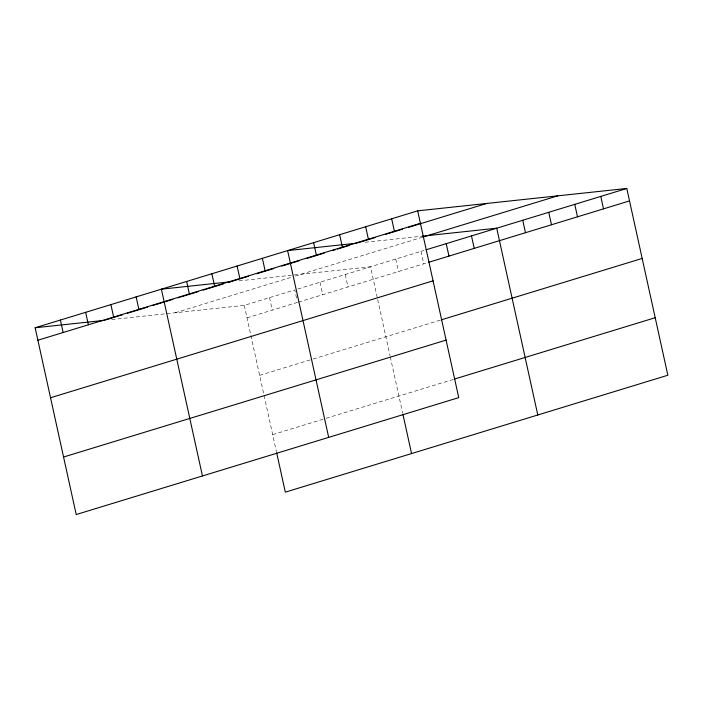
<?xml version="1.0" encoding="UTF-8"?>
<svg xmlns="http://www.w3.org/2000/svg" width="703" height="703" viewBox="0 0 703 703"><rect width="100%" height="100%" fill="white"/><g stroke="black" fill="none" stroke-linecap="round" stroke-linejoin="round"><path stroke-width="0.53" stroke-dasharray="3.52 2.64" d="M175.249 312.756L291.385 277.263M295.427 276.024L421.659 237.447M111.698 319.566L244.257 305.366L294.75 289.935L297.035 300.322M297.782 289.012L424.014 250.426M246.999 317.835L297.492 302.404M298.503 302.097L426.756 262.896M259.644 375.358L310.137 359.927M313.169 359.005L440.412 320.111M272.676 434.63L323.169 419.199M326.201 418.267L453.444 379.383M365.244 242.28L422.336 236.173M239.002 280.866L370.49 266.789L377.449 298.424M420.983 251.358L423.724 263.818M395.736 259.073L398.478 271.534M377.678 299.496L390.068 355.832M390.297 356.887L402.652 413.092M345.243 274.504L347.985 286.965M319.997 282.219L322.739 294.689M269.504 297.65L272.246 310.12M244.257 305.366L263.827 394.409M264.064 395.473L276.42 451.678"/><path stroke-width="1.05" d="M417.679 210.847L458.743 397.634L76.214 514.543L35.15 327.765L417.679 210.847L626.786 188.457L667.85 375.235L285.321 492.153L276.657 452.741M37.892 340.226L420.42 223.308M105.16 320.067L122.331 314.812M127.384 313.274L129.405 312.659M130.415 312.343L147.577 307.097M152.63 305.559L154.651 304.935M155.662 304.627L172.824 299.381M177.877 297.844L179.898 297.22M180.908 296.912L198.07 291.666M203.123 290.119L205.144 289.504M206.155 289.197L223.317 283.95M228.37 282.404L230.391 281.789L161.382 289.179L202.455 475.966M231.401 281.481L248.563 276.235M256.648 273.766L273.81 268.52M281.894 266.05L299.056 260.804M307.141 258.335L324.303 253.08M332.387 250.611L335.419 249.688M337.431 249.073L349.558 245.365M357.66 242.886L375.349 237.482M385.754 234.301L402.406 229.213M408.645 227.306L486.687 203.457M422.67 237.139L557.778 195.838M426.036 249.811L626.786 188.457M428.768 262.272L629.519 200.917M50.537 397.749L433.066 280.831M441.422 319.803L642.173 258.44M63.569 457.02L446.097 340.103M454.454 379.066L655.205 317.712M356.623 243.212L287.615 250.593L328.688 437.38M422.336 236.173L496.722 228.203L537.786 414.99M35.15 327.765L104.158 320.375M600.775 196.401L603.508 208.87M574.755 204.353L577.497 216.823M548.744 212.306L551.486 224.767M522.733 220.259L525.475 232.719M471.476 235.918L474.217 248.387M446.229 243.642L448.971 256.103M391.668 218.791L394.409 231.261M365.657 226.744L368.398 239.213M402.889 414.155L411.554 453.576M339.646 234.697L342.379 247.157M313.635 242.649L316.368 255.11M262.368 258.317L265.11 270.778M237.122 266.033L239.864 278.493M211.875 273.748L214.617 286.209M186.629 281.464L189.371 293.924M136.136 296.894L138.878 309.364M110.889 304.61L113.631 317.079M85.643 312.325L88.385 324.795M60.396 320.041L63.138 332.51"/></g></svg>
